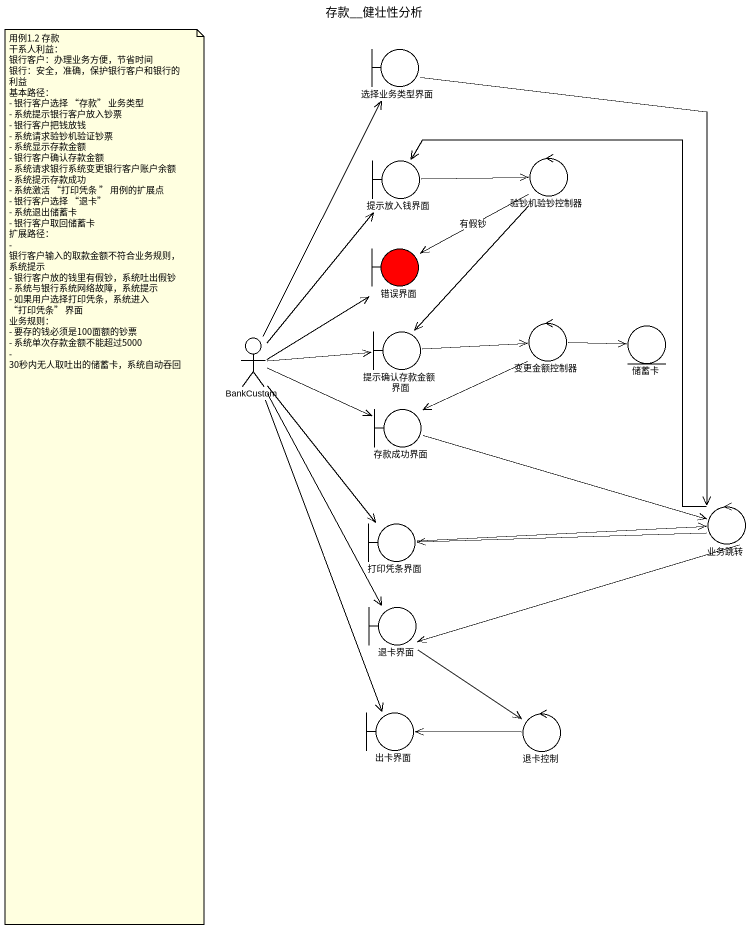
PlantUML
@startuml
title 存款__健壮性分析
boundary 选择业务类型界面
boundary 提示放入钱界面
control 验钞机验钞控制器
boundary 错误界面 #FF0000
boundary 提示确认存款金额界面
control 变更金额控制器
entity 储蓄卡
actor BankCustom
boundary 存款成功界面
boundary 打印凭条界面
control 业务跳转
boundary 退卡界面
boundary 出卡界面
control 退卡控制
选择业务类型界面 --> 业务跳转
提示放入钱界面 -right-> 验钞机验钞控制器
验钞机验钞控制器 -left-> 错误界面 : 有假钞
验钞机验钞控制器 --> 提示确认存款金额界面
提示确认存款金额界面 -right-> 变更金额控制器
变更金额控制器 -right-> 储蓄卡
变更金额控制器 -left-> 存款成功界面
BankCustom -up-> 选择业务类型界面
BankCustom -up-> 提示放入钱界面
BankCustom -up-> 错误界面
BankCustom -right-> 提示确认存款金额界面
BankCustom -right-> 存款成功界面
BankCustom --> 打印凭条界面
BankCustom --> 退卡界面
BankCustom --> 出卡界面
存款成功界面 -right-> 业务跳转
打印凭条界面 -right-> 业务跳转
业务跳转 -up-> 提示放入钱界面
业务跳转 -left-> 打印凭条界面
业务跳转 -left-> 退卡界面
退卡界面 --> 退卡控制
退卡控制 -left-> 出卡界面
note as N1
  用例1.2 存款
  干系人利益：
  银行客户：办理业务方便，节省时间
  银行：安全，准确，保护银行客户和银行的利益
  基本路径：
  - 银行客户选择 “存款” 业务类型
  - 系统提示银行客户放入钞票
  - 银行客户把钱放钱
  - 系统请求验钞机验证钞票
  - 系统显示存款金额
  - 银行客户确认存款金额
  - 系统请求银行系统变更银行客户账户余额
  - 系统提示存款成功
  - 系统激活 “打印凭条 ” 用例的扩展点
  - 银行客户选择 “退卡”
  - 系统退出储蓄卡
  - 银行客户取回储蓄卡
  扩展路径：
  - 银行客户输入的取款金额不符合业务规则，系统提示
  - 银行客户放的钱里有假钞，系统吐出假钞
  - 系统与银行系统网络故障，系统提示
  - 如果用户选择打印凭条，系统进入 “打印凭条” 界面
  业务规则：
  - 要存的钱必须是100面额的钞票
  - 系统单次存款金额不能超过5000
  - 30秒内无人取吐出的储蓄卡，系统自动吞回
end note
@enduml
